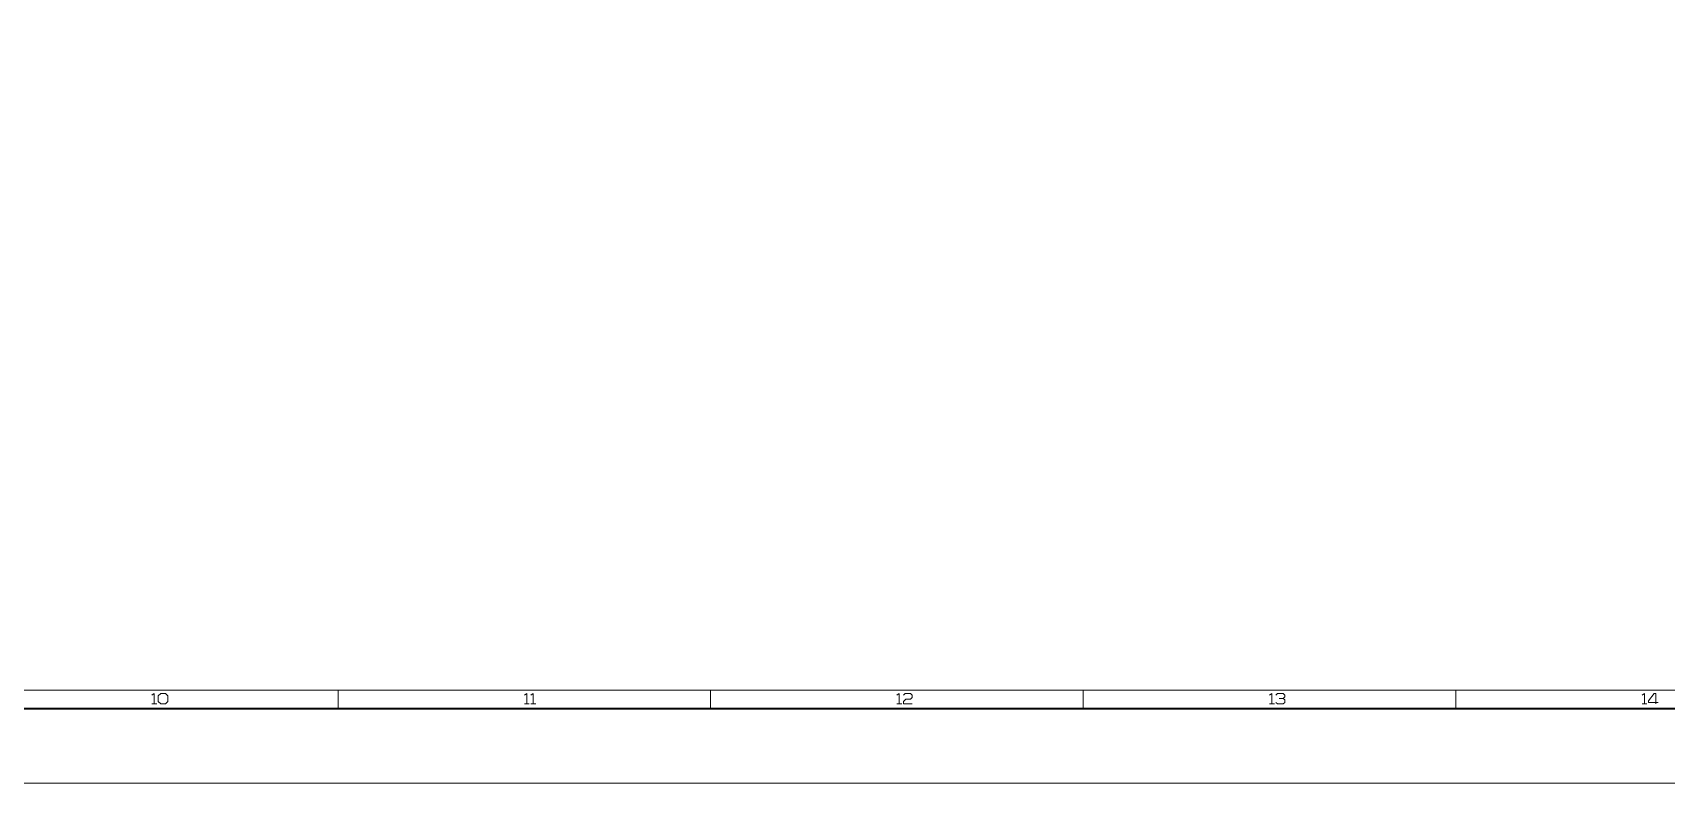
# Model space of a CAD drawing. Header units: millimetres. Extents: x 0 to 174, y 0 to 33.
# Drawn here: x 36.93 to 54.19, y 0 to 7.94 of the extents above; entities that cross this region are included whole.
import ezdxf

# ---------------------------------------------------------------- set-up
doc = ezdxf.new("R2010")
doc.units = ezdxf.units.MM
doc.layers.add('PDF_Geomertry', color=7, linetype='Continuous', true_color=0x405f80)

msp = doc.modelspace()

# ---------------------------------------------------------------- linework, layer by layer
at = {"layer": 'PDF_Geomertry', "color": 7, "lineweight": 13}
for points in [[(173.622, 33.111), (173.622, 0.001), (0, 0.001), (0, 33.111)], [(38.189, 0.933), (38.214, 0.95), (38.214, 0.84)], [(40.158, 0.985), (40.158, 0.788)], [(42.126, 0.933), (42.151, 0.95), (42.151, 0.84)], [(42.194, 0.933), (42.22, 0.95), (42.22, 0.84)], [(44.094, 0.985), (44.094, 0.788)], [(46.063, 0.933), (46.088, 0.95), (46.088, 0.84)], [(46.131, 0.933), (46.148, 0.95), (46.207, 0.95), (46.224, 0.933), (46.224, 0.908), (46.207, 0.891), (46.157, 0.891), (46.131, 0.866), (46.131, 0.84), (46.224, 0.84)], [(48.032, 0.985), (48.032, 0.788)], [(50, 0.933), (50.025, 0.95), (50.025, 0.84)], [(50.068, 0.933), (50.085, 0.95), (50.144, 0.95), (50.161, 0.933), (50.161, 0.916), (50.144, 0.899), (50.102, 0.899), (50.144, 0.899), (50.161, 0.883), (50.161, 0.857), (50.144, 0.84), (50.085, 0.84), (50.068, 0.857)], [(51.968, 0.985), (51.968, 0.788)], [(53.937, 0.933), (53.962, 0.95), (53.962, 0.84)], [(54.081, 0.84), (54.081, 0.95), (54.064, 0.95), (54.005, 0.874), (54.005, 0.857), (54.107, 0.857)], [(38.189, 0.84), (38.24, 0.84)], [(42.126, 0.84), (42.177, 0.84)], [(42.194, 0.84), (42.245, 0.84)], [(46.063, 0.84), (46.114, 0.84)], [(50, 0.84), (50.051, 0.84)], [(53.937, 0.84), (53.988, 0.84)]]:
    msp.add_lwpolyline(points, dxfattribs=at)
at = {"layer": 'PDF_Geomertry', "color": 7, "lineweight": 35}
msp.add_lwpolyline([(0.787, 0.788), (0.787, 32.324), (172.835, 32.324), (172.835, 0.788)], close=True, dxfattribs=at)
at = {"layer": 'PDF_Geomertry', "color": 7, "lineweight": 13}
for points in [[(0.984, 0.985), (0.984, 32.127), (172.638, 32.127), (172.638, 0.985)], [(38.283, 0.95), (38.333, 0.95), (38.359, 0.925), (38.359, 0.866), (38.333, 0.84), (38.283, 0.84), (38.257, 0.866), (38.257, 0.925), (38.283, 0.95)]]:
    msp.add_lwpolyline(points, close=True, dxfattribs=at)

doc.saveas('drawing.dxf')
